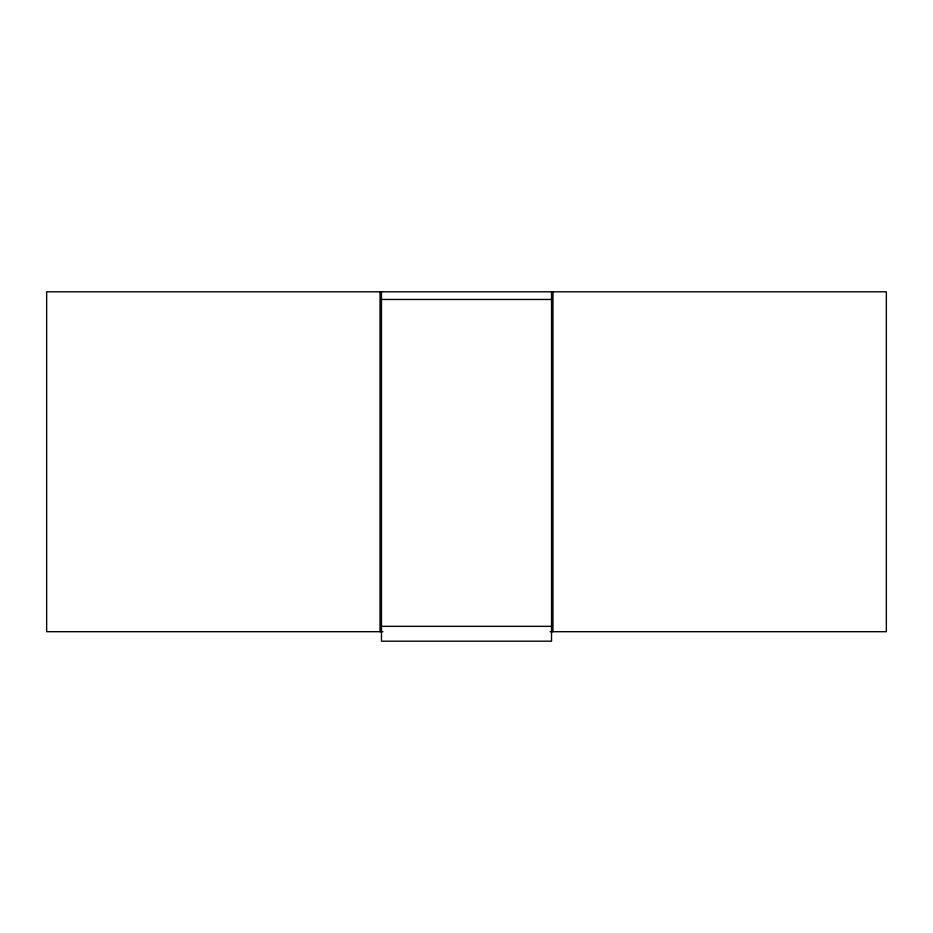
<?xml version="1.0" encoding="UTF-8"?>
<svg xmlns="http://www.w3.org/2000/svg" width="933" height="933" viewBox="0 0 933 933"><rect width="100%" height="100%" fill="white"/><g stroke="black" fill="none" stroke-linecap="round" stroke-linejoin="round"><path stroke-width="1.4" d="M381.224 299.458L551.776 299.458M381.224 626.346L551.776 626.346M382.903 631.699L46.65 631.699L46.65 291.807L886.35 291.807L886.35 631.699L550.097 631.699M552.966 291.807L552.966 631.699M551.531 291.807L551.531 641.193L381.469 641.193L381.469 291.807M380.034 291.807L380.034 631.699"/></g></svg>
